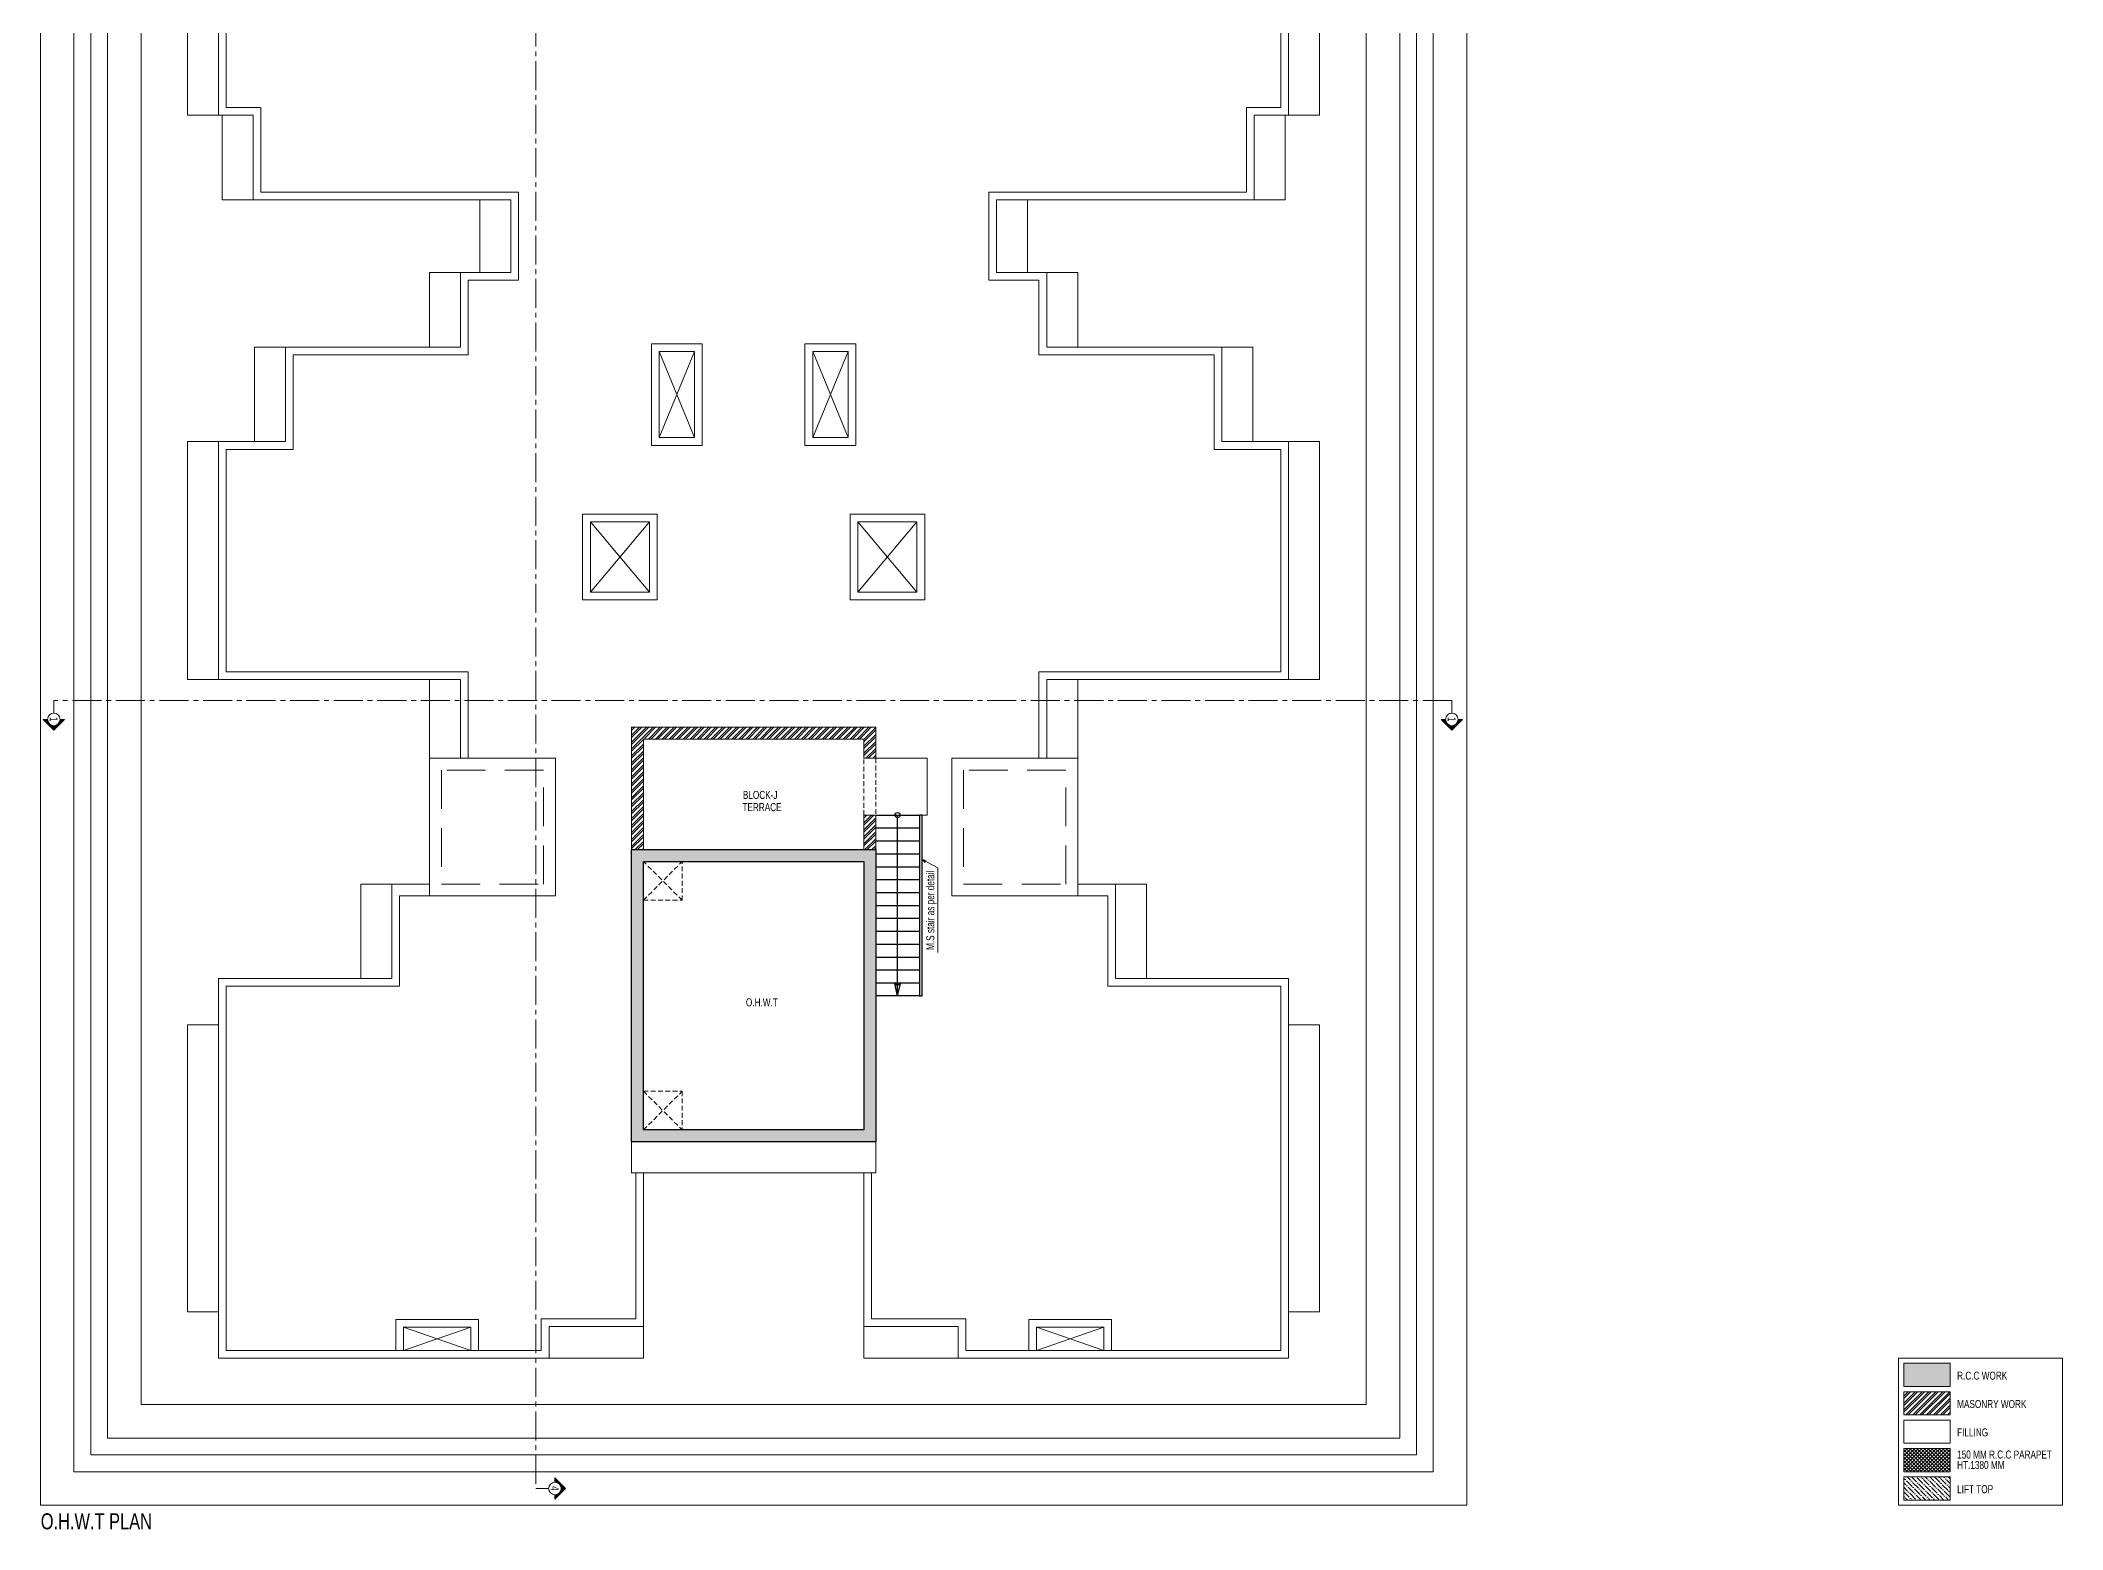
# Model space of a CAD drawing. Header units: inches. Extents: x 822859 to 1009930, y 496782 to 576896.
# Drawn here: x 970765 to 1009930, y 501018 to 529866 of the extents above; entities that cross this region are included whole.
import ezdxf
from ezdxf.enums import TextEntityAlignment as Align

# ---------------------------------------------------------------- set-up
doc = ezdxf.new("R2010")
doc.units = ezdxf.units.IN
doc.header["$LTSCALE"] = 750
doc.header["$MEASUREMENT"] = 0
for name, pattern in [('CENTER', [2, 1.25, -0.25, 0.25, -0.25]), ('CENTER2', [1.125, 0.75, -0.125, 0.125, -0.125]), ('HIDDEN', [0.375, 0.25, -0.125]), ('HIDDEN2', [0.1875, 0.125, -0.0625])]:
    doc.linetypes.add(name, pattern=pattern)
for name, color, linetype, lineweight in [('COLUMN', 5, 'Continuous', 13), ('DOTTED LINE-MSA', 8, 'HIDDEN2', 13), ('ELE HATCH-5-MSA', 254, 'Continuous', 5), ('ELE-01-MSA', 8, 'Continuous', 18), ('ELE-04-MSA', 139, 'Continuous', 15), ('SECTION LINE', 14, 'CENTER', 9), ('TEXT DETAIL-MSA', 8, 'Continuous', 13), ('TEXT ROOM NAME-MSA', 8, 'Continuous', 13), ('WALL HATCH-MSA', 251, 'Continuous', 9), ('WALL-MSA', 11, 'Continuous', 18)]:
    doc.layers.add(name, color=color, linetype=linetype, lineweight=lineweight)
for name, color, linetype in [('ELE-02-MSA', 8, 'Continuous'), ('R.C.C HATCH-MSA', 250, 'Continuous'), ('R.C.C-MSA', 160, 'Continuous')]:
    doc.layers.add(name, color=color, linetype=linetype)
doc.styles.add('125', font='swisscl.ttf', dxfattribs={"height": 125})
doc.styles.add('ARIAL', font='ARIALN.TTF', dxfattribs={"height": 360})
doc.styles.add('Arial-Reg', font='swisscl.ttf', dxfattribs={"height": 155})
doc.styles.add('MtXpl_Swis721_LtCn_B', font='swisscl.ttf')
doc.dimstyles.new('100 K.T', dxfattribs={"dimtxt": 360, "dimasz": 80, "dimexe": 0.18, "dimexo": 0.0625, "dimgap": 1, "dimtad": 1, "dimdec": 0, "dimzin": 0, "dimdsep": 46, "dimtxsty": 'ARIAL', "dimblk": 'DOT', "dimcen": 0.09, "dimse1": 1, "dimse2": 1, "dimclrd": 50, "dimclrt": 256, "dimadec": 0, "dimazin": 0, "dimtfac": 1, "dimtdec": 0, "dimtofl": 0, "dimtmove": 1, "dimatfit": 0, "dimfxl": 1, "dimtolj": 1, "dimtzin": 0, "dimlwd": -1, "dimarcsym": 0})

# ---------------------------------------------------------------- blocks, each defined once
blk = doc.blocks.new('M.S STAIR')
for p, q in [((-3500, 900), (-3500, 50)), ((-3250, 900), (-3250, 50)), ((-3000, 900), (-3000, 50)), ((-2750, 900), (-2750, 50)), ((-2500, 900), (-2500, 50)), ((-2250, 900), (-2250, 50)), ((-2000, 900), (-2000, 50)), ((-1750, 900), (-1750, 50)), ((-1500, 900), (-1500, 50)), ((-1250, 900), (-1250, 50)), ((-1000, 900), (-1000, 50)), ((-750, 900), (-750, 50)), ((-500, 900), (-500, 50)), ((-250, 900), (-250, 50))]:
    blk.add_line(p, q)
blk.add_lwpolyline([(0, 0), (-3500, 0), (-3500, 50), (0, 50)], close=True)
blk = doc.blocks.new('_Dot')
at = {"linetype": 'ByBlock', "lineweight": -2}
blk.add_line((-0.5, 0), (-1, 0), dxfattribs=at)
at = {"linetype": 'ByBlock', "const_width": 0.5}
blk.add_lwpolyline([(-0.25, 0, 1), (0.25, 0, 1)], format="xyb", close=True, dxfattribs=at)
blk = doc.blocks.new('section sym.')
h = blk.add_hatch(color=256)
h.dxf.hatch_style = 1
h.paths.add_polyline_path([(-240, 90), (-240, 153), (-393, 0), (-240, -153), (-240, -90, -0.414214), (-330, 0, -0.414214)])
at = {"layer": 'SECTION LINE', "linetype": 'Continuous'}
blk.add_line((-150, 0), (0, 0), dxfattribs=at)
blk.add_lwpolyline([(-240, -90), (-240, -153), (-393, 0), (-240, 153), (-240, 90)], dxfattribs=at)
blk.add_circle((-240, 0), 90, dxfattribs=at)
blk = doc.blocks.new('A$C37e82350')
at = {"layer": 'SECTION LINE', "linetype": 'CENTER2'}
for points in [[(1868, 15657), (1925, 15657), (1925, -11420), (1881, -11420)], [(17359, 15657), (17302, 15657), (17302, -11420), (17346, -11420)], [(46181, 15657), (46124, 15657), (46124, -11420), (46168, -11420)], [(-2542, -2027), (-2542, -2083), (61391, -2083), (61391, -2039)]]:
    blk.add_lwpolyline(points, dxfattribs=at)
at = {"layer": 'SECTION LINE', "yscale": 1.347826086956522, "zscale": 1.347826086956522}
for p, xscale in [((1881, 15657), 1.347826086956522), ((17346, 15657), -1.347826086956522), ((46168, 15657, 0), -1.347826086956522), ((1881, -11420), 1.347826086956522), ((17346, -11420), -1.347826086956522), ((46168, -11420, 0), -1.347826086956522)]:
    blk.add_blockref('section sym.', p, dxfattribs=dict(at, xscale=xscale))
at = {"layer": 'SECTION LINE', "xscale": -1.347826086956523, "yscale": 1.347826086956523, "zscale": 1.347826086956522, "rotation": 90}
for p in [(-2542, -2039), (61391, -2039)]:
    blk.add_blockref('section sym.', p, dxfattribs=at)
at = {"layer": 'SECTION LINE', "style": '125'}
for s, p in [('3', (1562, 15654)), ('2', (17665, 15654)), ('1', (46487, 15654, 0)), ('4', (-2547, -1719)), ('4', (61386, -1719)), ('3', (1562, -11423)), ('2', (17665, -11423)), ('1', (46487, -11423, 0))]:
    blk.add_text(s, height=155, dxfattribs=at).set_placement(p, align=Align.MIDDLE)

msp = doc.modelspace()

# ---------------------------------------------------------------- hatches: boundary and pattern name
at = {"layer": 'ELE HATCH-5-MSA', "lineweight": 0}
h = msp.add_hatch(dxfattribs=at)
h.set_pattern_fill('ANSI37', color=14, scale=400, angle=270)
h.set_pattern_definition([(315, (-157976.403, -110556.5), (35.355339, 35.355339), []), (45, (-157976.403, -110556.5), (-35.355339, 35.355339), [])])
h.paths.add_polyline_path([(1007754, 502589), (1006854, 502589), (1006854, 502139), (1007754, 502139)])
h = msp.add_hatch(dxfattribs=at)
h.set_pattern_fill('ANSI36', color=49, scale=500, angle=270)
h.set_pattern_definition([(315, (-157976.4, -110556.5), (121.533978, -33.1456304), [156.25, -31.25, 0, -31.25])])
h.paths.add_polyline_path([(1007754, 502039), (1006854, 502039), (1006854, 501589), (1007754, 501589)])
at = {"layer": 'R.C.C HATCH-MSA'}
h = msp.add_hatch(color=256, dxfattribs=at)
h.dxf.hatch_style = 1
h.paths.add_polyline_path([(982445, 508760), (982445, 513960), (986712, 513960), (986712, 508760)], flags=16)
h.paths.add_polyline_path([(982215, 508530), (982215, 514190), (986942, 514190), (986942, 508530)])
at = {"layer": 'R.C.C HATCH-MSA', "lineweight": 0}
h = msp.add_hatch(color=256, dxfattribs=at)
h.dxf.hatch_style = 1
h.paths.add_polyline_path([(1006854, 504239), (1007754, 504239), (1007754, 503789), (1006854, 503789)])
at = {"layer": 'WALL HATCH-MSA'}
h = msp.add_hatch(dxfattribs=at)
h.set_pattern_fill('ANSI32', color=256, scale=10)
h.set_pattern_definition([(45, (0, 0), (-67.351921, 67.351921), []), (45, (44.9, 0), (-67.351921, 67.351921), [])])
h.paths.add_polyline_path([(986942, 514860), (986712, 514860), (986712, 514190), (986942, 514190)])
h.paths.add_polyline_path([(982445, 514190), (982445, 516330), (986712, 516330), (986712, 515960), (986942, 515960), (986942, 516560), (982215, 516560), (982215, 514190)])
at = {"layer": 'WALL HATCH-MSA', "lineweight": 0}
h = msp.add_hatch(dxfattribs=at)
h.set_pattern_fill('ANSI32', color=256, scale=10)
h.set_pattern_definition([(45, (-157976.4, -221418.27), (-67.351921, 67.351921), []), (45, (-157931.5, -221418.27), (-67.351921, 67.351921), [])])
h.paths.add_polyline_path([(1006854, 503689), (1007754, 503689), (1007754, 503239), (1006854, 503239)])

# ---------------------------------------------------------------- linework, layer by layer
for p, q in [((987367, 511360), (987367, 514860)), ((987367, 511360), (987312, 511596)), ((987312, 511596), (987367, 511561)), ((987367, 511360), (987422, 511596)), ((987422, 511596), (987367, 511561))]:
    msp.add_line(p, q)
at = {"lineweight": 0}
for points in [[(1006854, 503689), (1007754, 503689), (1007754, 503239), (1006854, 503239)], [(1006854, 503139), (1007754, 503139), (1007754, 502689), (1006854, 502689)], [(1006854, 502589), (1007754, 502589), (1007754, 502139), (1006854, 502139)], [(1006854, 502039), (1007754, 502039), (1007754, 501589), (1006854, 501589)]]:
    msp.add_lwpolyline(points, close=True, dxfattribs=at)
msp.add_circle((987367, 514860), 50)
at = {"layer": 'COLUMN', "lineweight": 0}
msp.add_lwpolyline([(1006854, 504239), (1007754, 504239), (1007754, 503789), (1006854, 503789)], close=True, dxfattribs=at)
at = {"layer": 'Defpoints', "color": 1, "lineweight": 0}
for points in [[(998391, 566054), (970765, 566054), (970765, 501489), (998391, 501489)], [(997741, 565404), (971415, 565404), (971415, 502139), (997741, 502139)], [(997416, 565079), (971740, 565079), (971740, 502464), (997416, 502464)], [(997091, 564754), (972065, 564754), (972065, 502789), (997091, 502789)], [(996441, 564104), (972715, 564104), (972715, 503439), (996441, 503439)], [(1006754, 504339), (1009930, 504339), (1009930, 501489), (1006754, 501489)]]:
    msp.add_lwpolyline(points, close=True, dxfattribs=at)
at = {"layer": 'DOTTED LINE-MSA'}
for p, q in [((986712, 514860), (986712, 515960)), ((986942, 515960), (986942, 514860)), ((983195, 513210), (982445, 513960)), ((982445, 513210), (983195, 513960)), ((982445, 508760), (983195, 509510)), ((982445, 509510), (983195, 508760))]:
    msp.add_line(p, q, dxfattribs=at)
for points in [[(982445, 513960), (982445, 513210), (983195, 513210), (983195, 513960)], [(982445, 508760), (982445, 509510), (983195, 509510), (983195, 508760)]]:
    msp.add_lwpolyline(points, close=True, dxfattribs=at)
at = {"layer": 'ELE-01-MSA'}
for p, q in [((986942, 515960), (987942, 515960)), ((987942, 515960), (987942, 514860)), ((986942, 514860), (987942, 514860))]:
    msp.add_line(p, q, dxfattribs=at)
msp.add_lwpolyline([(982215, 508530), (982215, 507930), (986942, 507930), (986942, 508530)], dxfattribs=at)
at = {"layer": 'ELE-02-MSA'}
msp.add_line((987792, 511360), (986942, 511360), dxfattribs=at)
at = {"layer": 'ELE-04-MSA'}
for p, q in [((982559, 520542), (981416, 519180)), ((981416, 520542), (982559, 519180)), ((987741, 520542), (986598, 519180)), ((986598, 520542), (987741, 519180)), ((979098, 504939), (977798, 504489)), ((977798, 504939), (979098, 504489)), ((990059, 504939), (991359, 504489)), ((991359, 504939), (990059, 504489))]:
    msp.add_line(p, q, dxfattribs=at)
for points in [[(982445, 507930), (982445, 504339), (974215, 504339), (974215, 505239), (973615, 505239), (973615, 510793), (974215, 510793), (974215, 511693), (976968, 511693), (976968, 513522), (978301, 513522), (978301, 515960), (978301, 517483), (973615, 517483), (973615, 522094), (974910, 522094), (974910, 523923), (978301, 523923), (978301, 525371), (979273, 525371), (979273, 526780), (974282, 526780), (974282, 528419), (973615, 528419), (973615, 530781)], [(982445, 507930), (982445, 504949), (980616, 504949), (980616, 504339), (974215, 504339), (974215, 511693), (977568, 511693), (977568, 513522), (978301, 513522), (978301, 515960), (978901, 515960), (978901, 517484), (974215, 517484), (974215, 522094), (975510, 522094), (975510, 523923), (978901, 523923), (978901, 525371), (979873, 525371), (979873, 526780), (974882, 526780), (974882, 528419), (974215, 528419), (974215, 530781)], [(995541, 530781), (995541, 528419), (994875, 528419), (994875, 526780), (989884, 526780), (989884, 525371), (990855, 525371), (990855, 523923), (994246, 523923), (994246, 522094), (995541, 522094), (995541, 517484), (990855, 517484), (990855, 513522), (992189, 513522), (992189, 511693), (994941, 511693), (994941, 510793), (995541, 510793), (995541, 505239), (994941, 505239), (994941, 504339), (986712, 504339), (986712, 507930)], [(994941, 530781), (994941, 528419), (994275, 528419), (994275, 526780), (989284, 526780), (989284, 525371), (990255, 525371), (990255, 523923), (993646, 523923), (993646, 522094), (994941, 522094), (994941, 517484), (990255, 517484), (990255, 515960), (990855, 515960), (990855, 513522), (991589, 513522), (991589, 511693), (994941, 511693), (994941, 504339), (988541, 504339), (988541, 504949), (986712, 504949), (986712, 507930)], [(974365, 530631), (974365, 528569), (975032, 528569), (975032, 526930), (980023, 526930), (980023, 525221), (979051, 525221), (979051, 523773), (975660, 523773), (975660, 521944), (974365, 521944), (974365, 517634), (979051, 517634), (979051, 515960)], [(990105, 515960), (990105, 517634), (994791, 517634), (994791, 521944), (993496, 521944), (993496, 523773), (990105, 523773), (990105, 525221), (989134, 525221), (989134, 526930), (994125, 526930), (994125, 528569), (994791, 528569), (994791, 530631)], [(982749, 522172), (983434, 523841)], [(983434, 522172), (982749, 523841)], [(986407, 522172), (985723, 523841)], [(985723, 522172), (986407, 523841)], [(977718, 513292), (977718, 511543), (974365, 511543), (974365, 504489), (980466, 504489), (980466, 505099), (982295, 505099), (982295, 507930)], [(978301, 513292), (977718, 513292)], [(986862, 507930), (986862, 505099), (988691, 505099), (988691, 504489), (994791, 504489), (994791, 511543), (991439, 511543), (991439, 513292)], [(990855, 513292), (991439, 513292)], [(977648, 504489), (977648, 505089), (979248, 505089), (979248, 504489)], [(977798, 504489), (977798, 504939), (979098, 504939), (979098, 504489)], [(991509, 504489), (991509, 505089), (989909, 505089), (989909, 504489)], [(991359, 504489), (991359, 504939), (990059, 504939), (990059, 504489)]]:
    msp.add_lwpolyline(points, dxfattribs=at)
for points in [[(982599, 523991), (983584, 523991), (983584, 522022), (982599, 522022)], [(982749, 523841), (983434, 523841), (983434, 522172), (982749, 522172)], [(986557, 523991), (985573, 523991), (985573, 522022), (986557, 522022)], [(986407, 523841), (985723, 523841), (985723, 522172), (986407, 522172)], [(981266, 519030), (981266, 520692), (982709, 520692), (982709, 519030)], [(981416, 519180), (981416, 520542), (982559, 520542), (982559, 519180)], [(987891, 519030), (987891, 520692), (986448, 520692), (986448, 519030)], [(987741, 519180), (987741, 520542), (986598, 520542), (986598, 519180)], [(978301, 515960), (978301, 513292), (980741, 513292), (980741, 515960)], [(990855, 513292), (990855, 515960), (988415, 515960), (988415, 513292)]]:
    msp.add_lwpolyline(points, close=True, dxfattribs=at)
at = {"layer": 'ELE-04-MSA', "linetype": 'HIDDEN', "ltscale": 4}
for points in [[(978531, 515730), (978531, 513522), (980511, 513522), (980511, 515730)], [(990625, 513522), (990625, 515730), (988645, 515730), (988645, 513522)]]:
    msp.add_lwpolyline(points, close=True, dxfattribs=at)
at = {"layer": 'R.C.C-MSA'}
for points in [[(982215, 508530), (982215, 514190), (986942, 514190), (986942, 508530)], [(982445, 508760), (982445, 513960), (986712, 513960), (986712, 508760)]]:
    msp.add_lwpolyline(points, close=True, dxfattribs=at)
at = {"layer": 'WALL-MSA'}
msp.add_lwpolyline([(982445, 514190), (982445, 516330), (986712, 516330), (986712, 515960), (986942, 515960), (986942, 516560), (982215, 516560), (982215, 514190)], close=True, dxfattribs=at)
msp.add_lwpolyline([(986942, 514860), (986712, 514860), (986712, 514190), (986942, 514190), (986942, 514860)], dxfattribs=at)

# ---------------------------------------------------------------- block references
at = {"color": 2, "rotation": 270}
msp.add_blockref('A$C37e82350', (982445, 563204), dxfattribs=at)
at = {"layer": 'ELE-02-MSA', "xscale": -1, "rotation": 90}
msp.add_blockref('M.S STAIR', (987842, 511360), dxfattribs=at)

# ---------------------------------------------------------------- texts
at = {"layer": 'Defpoints', "style": 'MtXpl_Swis721_LtCn_B'}
msp.add_text('O.H.W.T PLAN', height=310, dxfattribs=at).set_placement((970771, 501023))
at = {"layer": 'TEXT DETAIL-MSA', "style": '125'}
msp.add_text('M.S stair as per detail', height=155, rotation=90, dxfattribs=at).set_placement((988000, 513015), align=Align.MIDDLE_CENTER)
at = {"layer": 'TEXT ROOM NAME-MSA', "lineweight": 0, "style": 'Arial-Reg'}
for s, p in [('TERRACE', (984361, 514936)), ('BLOCK-J', (984370, 515172)), ('O.H.W.T', (984429, 511155))]:
    msp.add_text(s, height=155, dxfattribs=at).set_placement(p)
at = {"layer": 'TEXT ROOM NAME-MSA', "style": 'MtXpl_Swis721_LtCn_B'}
for s, p in [('R.C.C WORK', (1007888, 503923)), ('MASONRY WORK', (1007888, 503373)), ('FILLING', (1007888, 502823)), ('150 MM R.C.C PARAPET', (1007888, 502394)), ('HT.1380 MM ', (1007888, 502192)), ('LIFT TOP', (1007888, 501723))]:
    msp.add_text(s, height=155, dxfattribs=at).set_placement(p)

# ---------------------------------------------------------------- leaders
at = {"layer": 'TEXT DETAIL-MSA'}
msp.add_leader([(987842, 513998), (988143, 513837), (988143, 512195)], dimstyle='100 K.T', override={"dimgap": 1, "dimtad": 0, "dimclrd": 256, "dimldrblk": 'Open30'}, dxfattribs=at)

doc.saveas('drawing.dxf')
